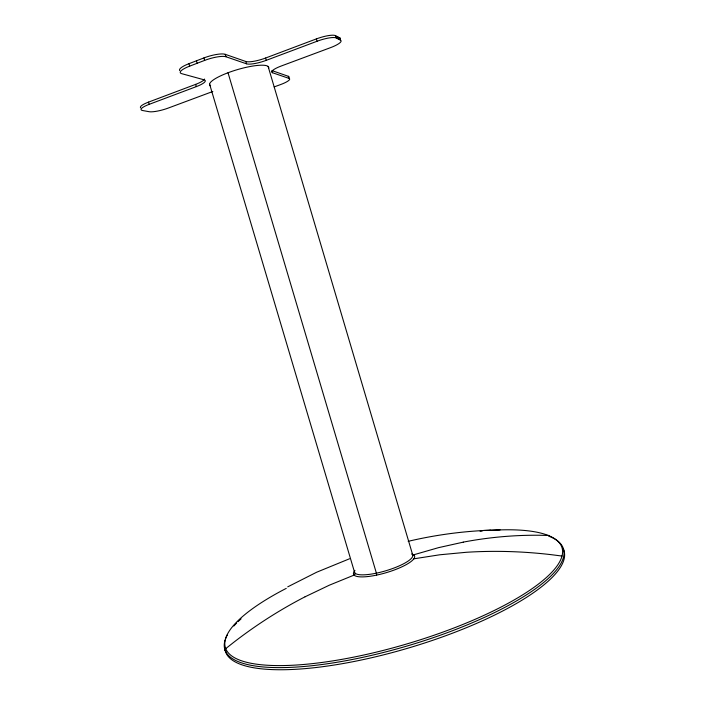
<?xml version="1.0" encoding="UTF-8"?>
<svg xmlns="http://www.w3.org/2000/svg" width="705" height="705" viewBox="0 0 705 705"><rect width="100%" height="100%" fill="white"/><g stroke="black" fill="none" stroke-linecap="round" stroke-linejoin="round"><path stroke-width="1.06" d="M225.106 650.072L225.397 649.005L225.75 652.319M225.115 649.754L225.168 650.38A1.604 1.525 -50.5 0 1 225.723 648.644L233.76 642.299A452.672 402.202 -61.4 0 1 305.08 596.783M225.309 649.138L225.723 648.644M287.711 586.868L316.668 572.222L349.565 558.757M305.08 596.791L329.305 585.203L354.095 575.095A1.542 1.48 -63.3 0 0 355.064 573.174M179.731 70.588A16.691 3.93 -16 0 1 188.958 63.679L203.904 57.933A16.761 3.974 -16.2 0 1 225.248 54.329L245.807 61.485A16.1 3.666 -16.8 0 0 265.547 58.048L316.36 38.916A15.959 3.569 -17.6 0 1 335.571 35.664L339.845 37.929A15.748 3.472 -17.6 0 1 340.445 38.687M212.831 91.474L168.231 108.076A14.946 3.102 -15.6 0 1 149.107 111.698L142.604 110.518A15.149 3.181 -15.5 0 1 149.152 104.349L196.316 86.618A15.757 3.472 -15.9 0 0 204.053 79.806L181.696 73.664A16.691 3.895 -16 0 1 189.689 66.129L204.635 60.401A16.761 3.93 -16.2 0 1 225.97 56.761L246.494 63.803A16.1 3.631 -16.8 0 0 266.226 60.348L317.047 41.251A15.959 3.534 -17.6 0 1 336.25 37.973L340.515 40.211A15.748 3.437 -17.6 0 1 330.389 47.702L281.383 65.953A15.061 3.172 -17 0 0 272.588 72.765L271.945 70.588L288.327 76.299A14.285 2.882 -16.9 0 1 288.821 77.709M140.692 107.856A15.149 3.217 -15.5 0 1 148.491 102.128L195.646 84.371A15.757 3.499 -15.9 0 0 204.538 79.066M274.175 86.918L280.537 84.582A14.285 2.855 -16.9 0 0 288.935 78.37L288.327 76.299M408.177 541.325C435.223 534.963 462.903 531.191 490.68 530.204M463.255 542.145L438.492 547.662L413.623 554.826A1.525 1.463 -69.6 0 1 412.222 554.5M413.817 558.818L439.823 554.782L466.331 552.288A470.244 384.005 33.9 0 1 551.627 554.72L562.026 556.051M483.41 530.46L500.083 529.904M548.252 535.439A1.48 1.392 -79.5 0 1 549.398 536.179L548.252 535.447L539.325 535.254A448.274 398.017 -63.2 0 0 463.255 542.127M272.588 72.765L288.935 78.37M548.798 535.58L549.327 536.056M148.491 102.128L149.152 104.349M203.904 57.933L204.635 60.401M209.614 84.177L354.448 571.914M196.413 60.815L197.144 63.274M195.646 84.371L196.316 86.618M188.958 63.679L189.689 66.129M268.12 66.446L412.663 554.817A30.368 7.438 -16.5 0 1 382.753 571.64A30.368 7.438 -16.5 0 1 354.835 570.371M265.547 58.048L266.226 60.348M245.807 61.485L246.494 63.803M225.248 54.329L225.97 56.761M228.023 72.747L376.399 573.165A1.595 0.485 78.1 0 1 376.479 575.139M335.571 35.664L336.25 37.973M316.36 38.916L317.047 41.251M339.845 37.929L340.515 40.211M337.721 36.801L338.4 39.101M210.619 85.843A30.782 6.636 -16.5 0 1 236.457 69.901A30.782 6.636 -16.5 0 1 268.667 68.262M563.136 548.631A176.602 48.909 -16.5 0 1 406.08 648.723A176.602 48.909 -16.5 0 1 224.816 647.331M411.711 553.971A31.848 7.843 -16.5 0 1 386.446 572.61A31.848 7.843 -16.5 0 1 354.712 570.927M549.512 536.452A176.611 48.592 -16.5 0 1 420.894 641.761A176.611 48.592 -16.5 0 1 225.098 640.07M225.406 639.144A176.611 48.592 -16.5 0 1 227.424 634.773M233.84 626.014A176.611 48.592 -16.5 0 1 236.686 623.009M238.087 621.634A176.611 48.592 -16.5 0 1 241.084 618.858M489.296 530.46A175.589 48.081 -16.5 0 1 523.462 594.359A175.589 48.081 -16.5 0 1 273.945 665.529A175.589 48.081 -16.5 0 1 286.265 588.367M480.087 531.217A175.589 48.081 -16.5 0 1 482.158 531.024"/></g></svg>
